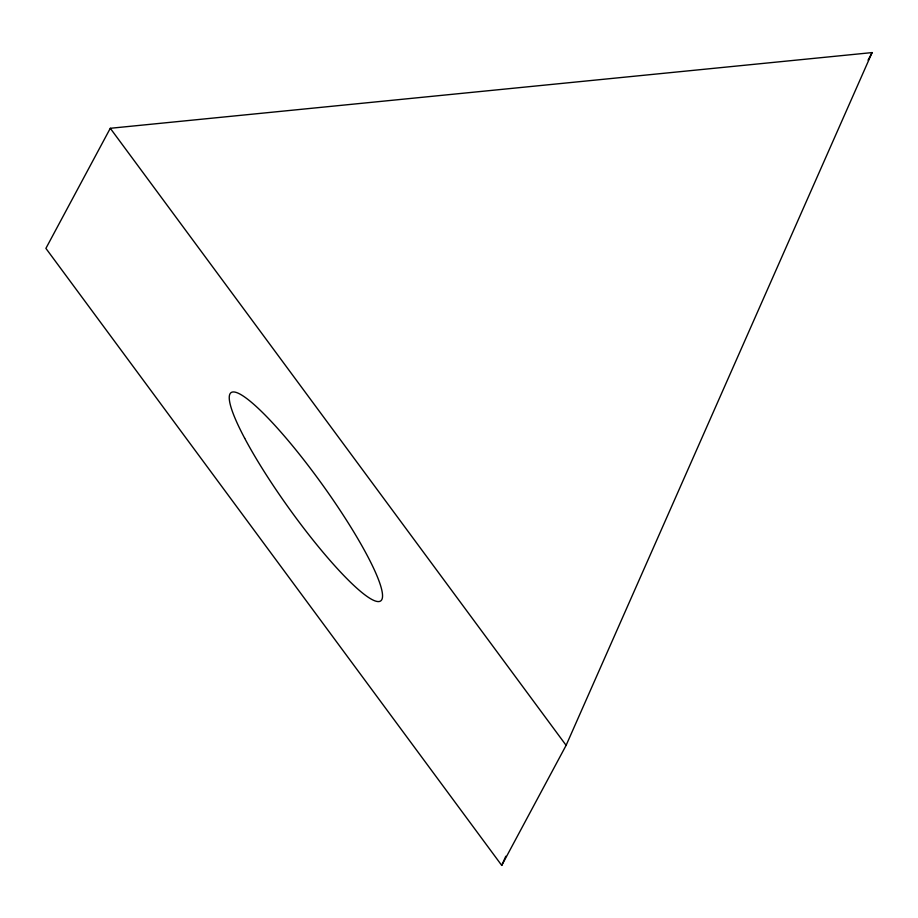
<?xml version="1.0" encoding="UTF-8"?>
<svg xmlns="http://www.w3.org/2000/svg" width="918" height="918" viewBox="0 0 918 918"><rect width="100%" height="100%" fill="white"/><g stroke="black" fill="none" stroke-linecap="round" stroke-linejoin="round"><path stroke-width="1.38" d="M501.733 865.41L566.119 745.336L872.1 52.59L110.286 128.29L45.9 248.376L501.733 865.41L505.795 856.23M868.038 60.163L872.1 52.59M110.286 128.29L566.119 745.336M244.704 438.288A128.233 20.46 54.3 0 0 376.621 601.37A128.233 20.46 54.3 0 0 296.709 450.91A128.233 20.46 54.3 0 0 244.704 438.288"/></g></svg>
